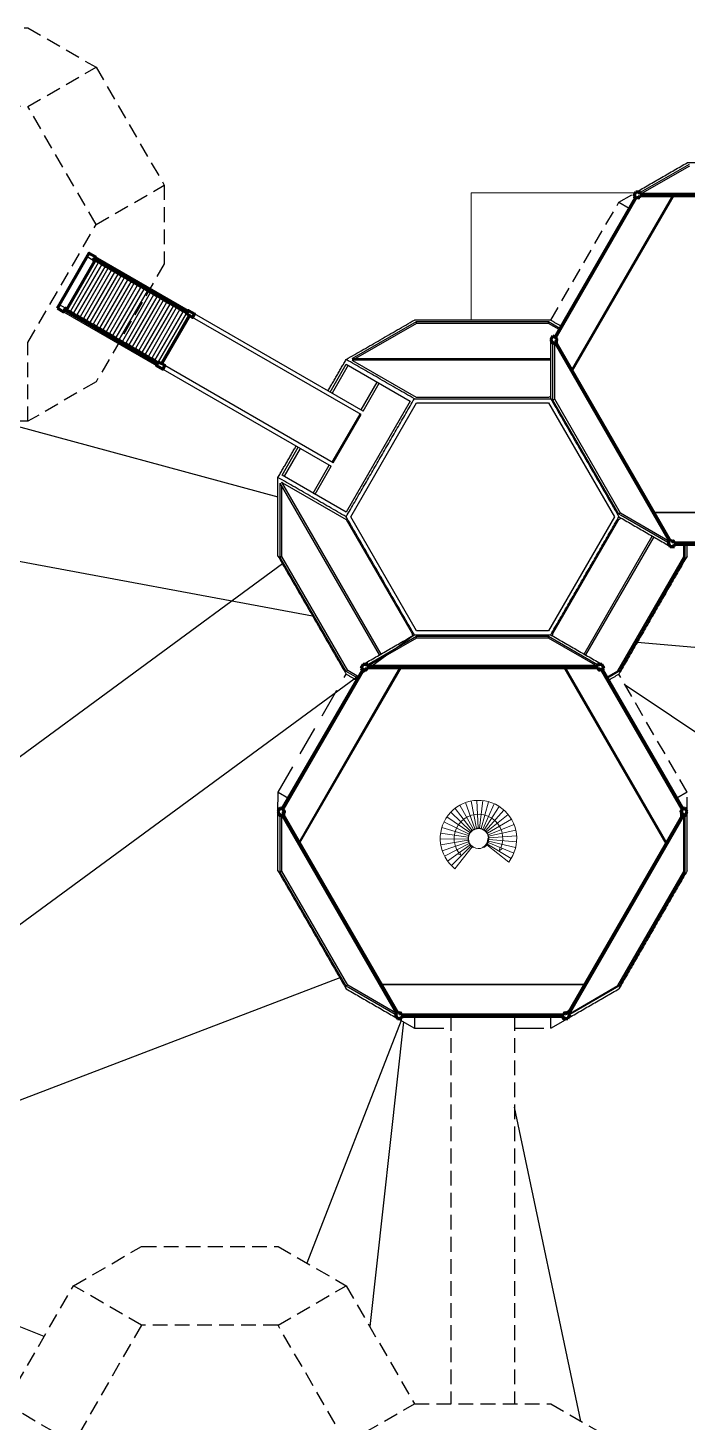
# Model space of a CAD drawing. Header units: millimetres. Extents: x 32551 to 59551, y -21458 to 15116.
# Drawn here: x 45650 to 46361, y 11439 to 12943 of the extents above; entities that cross this region are included whole.
import ezdxf

# ---------------------------------------------------------------- set-up
doc = ezdxf.new("R2010")
doc.units = ezdxf.units.MM
doc.linetypes.add('HIDDEN2', pattern=[4.7625, 3.175, -1.5875])
for name, color, linetype, lineweight, true_color in [('2ND', 120, 'Continuous', 35, 0x39ffb0), ('3RD', 141, 'Continuous', 25, 0x7debff), ('4TH DETAILS', 120, 'Continuous', 15, 0x39ffb0)]:
    doc.layers.add(name, color=color, linetype=linetype, lineweight=lineweight, true_color=true_color)
doc.layers.add('GLOW-EMERALD', color=120, linetype='Continuous', lineweight=70, true_color=0x39ffb0, transparency=0.8)

msp = doc.modelspace()

# ---------------------------------------------------------------- linework, layer by layer
at = {"layer": '2ND', "linetype": 'Continuous'}
for p, q in [((46218.926, 12608.326), (46306.462, 12759.942)), ((46305.691, 12765.288), (46303.247, 12761.056)), ((46310.578, 12765.288), (46305.691, 12765.288)), ((46309.476, 12759.561), (46309.935, 12761.947)), ((46310.119, 12762.902), (46310.578, 12765.288)), ((45720.916, 12692.159), (45721.97, 12693.985)), ((45721.97, 12693.985), (45822.372, 12636.018)), ((45822.447, 12636.147), (45722.045, 12694.115)), ((45689.861, 12638.372), (45790.264, 12580.405)), ((45790.339, 12580.535), (45689.936, 12638.502)), ((45824.481, 12632.366), (45794.481, 12580.405)), ((45794.706, 12580.275), (45824.706, 12632.236)), ((46216.354, 12610.553), (46213.91, 12606.32)), ((46213.91, 12606.32), (46216.354, 12602.088)), ((46216.354, 12602.088), (46218.191, 12603.679)), ((46220.763, 12606.735), (46218.926, 12608.326)), ((46218.926, 12604.315), (46220.763, 12605.906)), ((46342.437, 12388.479), (46340.141, 12387.683)), ((46340.141, 12387.683), (46342.585, 12383.451)), ((46342.585, 12383.451), (46347.472, 12383.451)), ((46345.652, 12389.592), (46343.356, 12388.797)), ((46521.9, 12386.792), (46346.829, 12386.792)), ((46347.013, 12385.837), (46521.717, 12385.837)), ((46011.752, 12256.171), (46009.308, 12251.939)), ((46016.639, 12256.171), (46011.752, 12256.171)), ((46016.18, 12253.785), (46016.639, 12256.171)), ((46269.1, 12256.171), (46264.212, 12256.171)), ((46264.212, 12256.171), (46264.672, 12253.785)), ((46271.543, 12251.939), (46269.1, 12256.171)), ((46011.605, 12251.143), (45924.253, 12099.845)), ((45924.987, 12099.209), (46012.523, 12250.825)), ((46015.537, 12250.444), (46015.996, 12252.83)), ((46015.996, 12252.83), (46264.855, 12252.83)), ((46264.672, 12253.785), (46016.18, 12253.785)), ((46264.855, 12252.83), (46265.315, 12250.444)), ((45922.415, 12101.436), (45919.972, 12097.204)), ((45919.972, 12097.204), (45922.415, 12092.971)), ((45922.415, 12092.971), (45924.253, 12094.562)), ((45924.253, 12094.562), (46048.498, 11879.362)), ((46049.417, 11879.68), (45924.987, 12095.198)), ((46356.599, 12094.562), (46232.353, 11879.362)), ((46354.266, 12097.204), (46354.027, 12096.789)), ((46354.027, 12096.789), (46356.599, 12094.562)), ((46360.88, 12097.204), (46358.436, 12101.436)), ((46358.436, 12092.971), (46360.88, 12097.204)), ((46048.498, 11879.362), (46046.202, 11878.566)), ((46051.713, 11880.475), (46049.417, 11879.68)), ((46046.202, 11878.566), (46048.646, 11874.334)), ((46048.646, 11874.334), (46053.533, 11874.334)), ((46227.961, 11877.675), (46052.89, 11877.675)), ((46053.074, 11876.72), (46227.778, 11876.72)), ((46232.206, 11874.334), (46234.65, 11878.566))]:
    msp.add_line(p, q, dxfattribs=at)
for points in [[(46305.543, 12760.26), (46218.191, 12608.962), (46216.354, 12610.553)], [(46303.247, 12761.056), (46305.543, 12760.26)], [(46306.462, 12759.942), (46308.758, 12759.146), (46308.997, 12759.561), (46309.476, 12759.561)], [(46309.935, 12761.947), (46558.794, 12761.947)], [(46558.61, 12762.902), (46310.119, 12762.902)], [(45682.183, 12640.198), (45684.366, 12643.979), (45716.549, 12699.722), (45723.099, 12695.941), (45722.045, 12694.115)], [(45689.936, 12638.502), (45690.916, 12640.198), (45692.688, 12639.174), (45722.688, 12691.136), (45720.916, 12692.159)], [(45682.183, 12640.198), (45688.732, 12636.417), (45689.861, 12638.372)], [(45824.481, 12632.366), (45821.318, 12634.192), (45823.502, 12637.973), (45830.051, 12634.192), (45827.868, 12630.411), (45824.706, 12632.236)], [(46218.191, 12603.679), (46342.437, 12388.479)], [(46343.356, 12388.797), (46218.926, 12604.315)], [(46220.763, 12605.906), (46220.524, 12606.32), (46220.763, 12606.735)], [(45790.264, 12580.405), (45789.135, 12578.449), (45795.685, 12574.668), (45797.868, 12578.449), (45794.706, 12580.275)], [(45794.481, 12580.405), (45791.318, 12582.23), (45790.339, 12580.535)], [(46346.829, 12386.792), (46346.37, 12389.178), (46345.891, 12389.178), (46345.652, 12389.592)], [(46347.472, 12383.451), (46347.013, 12385.837)], [(46009.308, 12251.939), (46011.605, 12251.143)], [(46012.523, 12250.825), (46014.819, 12250.03), (46015.059, 12250.444), (46015.537, 12250.444)], [(46265.315, 12250.444), (46265.793, 12250.444), (46266.032, 12250.03), (46268.329, 12250.825), (46355.864, 12099.209)], [(46356.599, 12099.845), (46269.247, 12251.143), (46271.543, 12251.939)], [(45924.253, 12099.845), (45922.415, 12101.436)], [(45924.987, 12095.198), (45926.824, 12096.789), (45926.585, 12097.204), (45926.824, 12097.618), (45924.987, 12099.209)], [(46233.272, 11879.044), (46357.334, 12093.926), (46358.436, 12092.971)], [(46355.864, 12099.209), (46354.027, 12097.618), (46354.266, 12097.204)], [(46358.436, 12101.436), (46356.599, 12099.845)], [(46052.89, 11877.675), (46052.431, 11880.061), (46051.953, 11880.061), (46051.713, 11880.475)], [(46232.353, 11879.362), (46229.138, 11880.475), (46228.899, 11880.061), (46228.421, 11880.061), (46227.961, 11877.675)], [(46053.533, 11874.334), (46053.074, 11876.72)], [(46227.778, 11876.72), (46227.319, 11874.334), (46232.206, 11874.334)], [(46234.65, 11878.566), (46233.272, 11879.044)]]:
    msp.add_lwpolyline(points, dxfattribs=at)
at = {"layer": '3RD', "linetype": 'HIDDEN2', "ltscale": 5}
for p, q in [((45723.925, 12730.476), (45650.44, 12857.755)), ((46360.88, 12118.255), (46349.698, 12111.799)), ((46106.092, 11876.72), (46106.092, 11458.707)), ((46174.824, 11876.72), (46174.824, 11458.707))]:
    msp.add_line(p, q, dxfattribs=at)
at = {"layer": '3RD', "linetype": 'Continuous', "ltscale": 10}
for p, q in [((46363.324, 12793.62), (46310.119, 12762.902)), ((46310.578, 12765.288), (46363.324, 12795.741)), ((46236.632, 12573.647), (46345.347, 12761.947)), ((46346.574, 12761.947), (46237.185, 12572.691)), ((46306.462, 12759.942), (46305.543, 12760.26)), ((46308.758, 12759.146), (46309.476, 12759.561)), ((46313.609, 12761.947), (46309.476, 12759.561)), ((45714.366, 12695.941), (45720.916, 12692.159)), ((45823.502, 12637.973), (45716.549, 12699.722)), ((45722.045, 12694.115), (45721.97, 12693.985)), ((45726.196, 12689.111), (45696.196, 12637.149)), ((45729.703, 12687.086), (45699.703, 12635.124)), ((45733.211, 12685.061), (45703.211, 12633.099)), ((45736.718, 12683.036), (45706.718, 12631.074)), ((45740.225, 12681.011), (45710.225, 12629.049)), ((45743.733, 12678.986), (45713.733, 12627.024)), ((45747.24, 12676.961), (45717.24, 12624.999)), ((45726.946, 12688.678), (45722.688, 12691.136)), ((45729.703, 12687.086), (45726.946, 12688.678)), ((45729.703, 12687.086), (45730.436, 12686.663)), ((45733.211, 12685.061), (45730.436, 12686.663)), ((45733.211, 12685.061), (45733.927, 12684.647)), ((45737.417, 12682.632), (45733.927, 12684.647)), ((45740.225, 12681.011), (45737.417, 12682.632)), ((45740.225, 12681.011), (45740.908, 12680.617)), ((45743.733, 12678.986), (45740.908, 12680.617)), ((45743.733, 12678.986), (45744.399, 12678.602)), ((45747.24, 12676.961), (45744.399, 12678.602)), ((45747.24, 12676.961), (45747.889, 12676.586)), ((45750.748, 12674.936), (45747.889, 12676.586)), ((45750.748, 12674.936), (45720.748, 12622.974)), ((45754.255, 12672.911), (45724.255, 12620.949)), ((45757.762, 12670.886), (45727.762, 12618.924)), ((45761.27, 12668.861), (45731.27, 12616.899)), ((45764.777, 12666.836), (45734.777, 12614.874)), ((45768.285, 12664.811), (45738.285, 12612.849)), ((45771.792, 12662.786), (45741.792, 12610.824)), ((45750.748, 12674.936), (45751.38, 12674.571)), ((45754.255, 12672.911), (45751.38, 12674.571)), ((45754.255, 12672.911), (45754.87, 12672.556)), ((45757.762, 12670.886), (45754.87, 12672.556)), ((45757.762, 12670.886), (45758.361, 12670.541)), ((45761.27, 12668.861), (45758.361, 12670.541)), ((45761.27, 12668.861), (45761.851, 12668.525)), ((45764.777, 12666.836), (45761.851, 12668.525)), ((45764.777, 12666.836), (45765.342, 12666.51)), ((45768.285, 12664.811), (45765.342, 12666.51)), ((45768.285, 12664.811), (45768.832, 12664.495)), ((45771.792, 12662.786), (45768.832, 12664.495)), ((45771.792, 12662.786), (45772.323, 12662.48)), ((45775.3, 12660.761), (45772.323, 12662.48)), ((45775.3, 12660.761), (45745.3, 12608.799)), ((45778.807, 12658.736), (45748.807, 12606.774)), ((45782.314, 12656.711), (45752.314, 12604.749)), ((45785.822, 12654.686), (45755.822, 12602.724)), ((45789.329, 12652.661), (45759.329, 12600.699)), ((45792.837, 12650.636), (45762.837, 12598.674)), ((45796.344, 12648.611), (45766.344, 12596.649)), ((45799.851, 12646.586), (45769.851, 12594.624)), ((45775.3, 12660.761), (45775.813, 12660.464)), ((45778.807, 12658.736), (45775.813, 12660.464)), ((45778.807, 12658.736), (45779.304, 12658.449)), ((45782.314, 12656.711), (45779.304, 12658.449)), ((45782.314, 12656.711), (45782.794, 12656.434)), ((45785.822, 12654.686), (45782.794, 12656.434)), ((45785.822, 12654.686), (45786.285, 12654.419)), ((45789.329, 12652.661), (45786.285, 12654.419)), ((45789.329, 12652.661), (45789.775, 12652.403)), ((45792.837, 12650.636), (45789.775, 12652.403)), ((45792.837, 12650.636), (45793.266, 12650.388)), ((45796.344, 12648.611), (45793.266, 12650.388)), ((45796.344, 12648.611), (45796.756, 12648.373)), ((45799.851, 12646.586), (45796.756, 12648.373)), ((45799.851, 12646.586), (45803.359, 12644.561)), ((45690.916, 12640.198), (45684.366, 12643.979)), ((45688.732, 12636.417), (45789.135, 12578.449)), ((45689.936, 12638.502), (45689.861, 12638.372)), ((45692.688, 12639.174), (45696.196, 12637.149)), ((45696.196, 12637.149), (45696.946, 12636.716)), ((45699.703, 12635.124), (45696.946, 12636.716)), ((45699.703, 12635.124), (45700.436, 12634.701)), ((45703.211, 12633.099), (45700.436, 12634.701)), ((45703.211, 12633.099), (45703.927, 12632.686)), ((45706.718, 12631.074), (45703.927, 12632.686)), ((45706.718, 12631.074), (45707.417, 12630.671)), ((45803.359, 12644.561), (45773.359, 12592.599)), ((45806.866, 12642.536), (45776.866, 12590.574)), ((45810.374, 12640.511), (45780.374, 12588.549)), ((45813.881, 12638.486), (45783.881, 12586.524)), ((45817.388, 12636.461), (45787.388, 12584.499)), ((45820.896, 12634.436), (45790.896, 12582.474)), ((45824.403, 12632.411), (45794.403, 12580.449)), ((45803.359, 12644.561), (45803.737, 12644.342)), ((45806.866, 12642.536), (45803.737, 12644.342)), ((45806.866, 12642.536), (45807.228, 12642.327)), ((45810.374, 12640.511), (45807.228, 12642.327)), ((45810.374, 12640.511), (45810.718, 12640.312)), ((45813.881, 12638.486), (45810.718, 12640.312)), ((45813.881, 12638.486), (45814.209, 12638.296)), ((45817.388, 12636.461), (45814.209, 12638.296)), ((45817.388, 12636.461), (45817.699, 12636.281)), ((45820.896, 12634.436), (45817.699, 12636.281)), ((45820.896, 12634.436), (45821.19, 12634.266)), ((45821.318, 12634.192), (45821.19, 12634.266)), ((45822.372, 12636.018), (45822.447, 12636.147)), ((45824.706, 12632.236), (45824.481, 12632.366)), ((46011.731, 12529.299), (45830.051, 12634.192)), ((45710.908, 12628.655), (45707.417, 12630.671)), ((45713.733, 12627.024), (45710.908, 12628.655)), ((45713.733, 12627.024), (45714.399, 12626.64)), ((45717.24, 12624.999), (45714.399, 12626.64)), ((45717.24, 12624.999), (45717.889, 12624.625)), ((45720.748, 12622.974), (45717.889, 12624.625)), ((45720.748, 12622.974), (45721.38, 12622.61)), ((45724.255, 12620.949), (45721.38, 12622.61)), ((45724.255, 12620.949), (45724.87, 12620.594)), ((45728.361, 12618.579), (45724.87, 12620.594)), ((45731.27, 12616.899), (45728.361, 12618.579)), ((45731.27, 12616.899), (45731.851, 12616.564)), ((45734.777, 12614.874), (45731.851, 12616.564)), ((46009.548, 12525.517), (45827.868, 12630.411)), ((45999.973, 12585.96), (46069.385, 12626.035)), ((46069.385, 12623.914), (46003.647, 12585.96)), ((46069.385, 12623.914), (46069.385, 12626.035)), ((46069.385, 12626.035), (46211.467, 12626.035)), ((46211.467, 12623.914), (46069.385, 12623.914)), ((46211.467, 12623.914), (46211.467, 12626.035)), ((46211.467, 12626.035), (46223.903, 12618.855)), ((46222.985, 12617.264), (46211.467, 12623.914)), ((45734.777, 12614.874), (45735.342, 12614.549)), ((45738.285, 12612.849), (45735.342, 12614.549)), ((45738.285, 12612.849), (45738.832, 12612.533)), ((45741.792, 12610.824), (45738.832, 12612.533)), ((45741.792, 12610.824), (45742.323, 12610.518)), ((45745.3, 12608.799), (45742.323, 12610.518)), ((45745.3, 12608.799), (45748.807, 12606.774)), ((45748.807, 12606.774), (45749.304, 12606.488)), ((45752.314, 12604.749), (45749.304, 12606.488)), ((45752.314, 12604.749), (45755.822, 12602.724)), ((45755.822, 12602.724), (45756.285, 12602.457)), ((45759.329, 12600.699), (45756.285, 12602.457)), ((46216.354, 12541.182), (46216.354, 12602.088)), ((46218.191, 12608.962), (46218.926, 12608.326)), ((46218.926, 12604.315), (46218.191, 12603.679)), ((46218.191, 12542.243), (46218.191, 12603.679)), ((46220.763, 12606.735), (46220.763, 12601.133)), ((45759.329, 12600.699), (45759.775, 12600.442)), ((45762.837, 12598.674), (45759.775, 12600.442)), ((45762.837, 12598.674), (45763.266, 12598.426)), ((45766.344, 12596.649), (45763.266, 12598.426)), ((45766.344, 12596.649), (45766.756, 12596.411)), ((45770.247, 12594.396), (45766.756, 12596.411)), ((45773.359, 12592.599), (45770.247, 12594.396)), ((45773.359, 12592.599), (45773.737, 12592.381)), ((45776.866, 12590.574), (45773.737, 12592.381)), ((45776.866, 12590.574), (45777.228, 12590.365)), ((45780.374, 12588.549), (45777.228, 12590.365)), ((45780.374, 12588.549), (45780.718, 12588.35)), ((45783.881, 12586.524), (45780.718, 12588.35)), ((45783.881, 12586.524), (45784.209, 12586.335)), ((45787.388, 12584.499), (45784.209, 12586.335)), ((45999.973, 12585.96), (46213.91, 12585.96)), ((45787.388, 12584.499), (45787.699, 12584.32)), ((45790.896, 12582.474), (45787.699, 12584.32)), ((45790.264, 12580.405), (45790.339, 12580.535)), ((45790.896, 12582.474), (45791.19, 12582.304)), ((45791.318, 12582.23), (45791.19, 12582.304)), ((45794.481, 12580.405), (45794.706, 12580.275)), ((45795.685, 12574.668), (45977.365, 12469.775)), ((45979.548, 12473.556), (45797.868, 12578.449)), ((45976.08, 12549.882), (45993.456, 12579.978)), ((45995.608, 12578.736), (45978.232, 12548.64)), ((45993.456, 12579.978), (46062.575, 12540.072)), ((46000.787, 12583.609), (45999.863, 12584.143)), ((46213.91, 12584.143), (45999.863, 12584.143)), ((46069.385, 12544.004), (46000.787, 12583.609)), ((46009.548, 12530.559), (46026.924, 12560.655)), ((46011.731, 12529.299), (46029.107, 12559.395)), ((46211.467, 12544.004), (46069.385, 12544.004)), ((46213.91, 12545.415), (46211.467, 12544.004)), ((46218.191, 12542.243), (46216.354, 12541.182)), ((46287.395, 12418.136), (46216.354, 12541.182)), ((46289.232, 12419.196), (46218.191, 12542.243)), ((45978.494, 12474.164), (46008.494, 12526.126)), ((46062.575, 12540.072), (45993.456, 12420.356)), ((45998.344, 12415.314), (46069.385, 12538.36)), ((46069.385, 12538.36), (46211.467, 12538.36)), ((46211.467, 12538.36), (46282.507, 12415.314)), ((45979.548, 12473.556), (46009.548, 12525.517)), ((45924.338, 12460.261), (45941.714, 12490.358)), ((45943.866, 12489.115), (45926.49, 12459.019)), ((45957.806, 12440.939), (45975.182, 12471.035)), ((45959.989, 12439.678), (45977.365, 12469.775)), ((45922.415, 12371.477), (45922.415, 12451.627)), ((46029.384, 12266.351), (45922.415, 12451.627)), ((45923.857, 12452.676), (45924.859, 12452.097)), ((45923.857, 12452.676), (46030.919, 12267.238)), ((45993.456, 12420.356), (45924.338, 12460.261)), ((45924.859, 12452.097), (45993.456, 12412.492)), ((45924.253, 12372.537), (45924.253, 12448.445)), ((45957.806, 12440.939), (45959.989, 12439.678)), ((45993.456, 12412.492), (46062.054, 12293.678)), ((46069.385, 12292.268), (45998.344, 12415.314)), ((46282.507, 12415.314), (46211.467, 12292.268)), ((46216.354, 12289.446), (46284.952, 12408.26)), ((46284.952, 12408.26), (46287.395, 12412.492)), ((46289.232, 12419.196), (46287.395, 12418.136)), ((46289.839, 12416.725), (46287.395, 12418.136)), ((46287.395, 12412.492), (46289.839, 12413.903)), ((46342.437, 12388.479), (46289.232, 12419.196)), ((46340.141, 12387.683), (46289.839, 12416.725)), ((46325.107, 12420.405), (46576.447, 12420.405)), ((46574.817, 12419.465), (46325.65, 12419.465)), ((46249.899, 12267.257), (46323.384, 12394.536)), ((46324.952, 12393.631), (46251.467, 12266.351)), ((46341.519, 12391.979), (46345.652, 12389.592)), ((46346.37, 12389.178), (46345.652, 12389.592)), ((46357.334, 12372.113), (46357.334, 12385.837)), ((46358.436, 12385.837), (46358.436, 12371.477)), ((45924.253, 12372.537), (45922.415, 12371.477)), ((45993.456, 12248.43), (45922.415, 12371.477)), ((45995.294, 12249.491), (45924.253, 12372.537)), ((46286.293, 12249.067), (46357.334, 12372.113)), ((46358.436, 12371.477), (46289.839, 12252.663)), ((46357.334, 12372.113), (46358.436, 12371.477)), ((46016.639, 12256.171), (46069.385, 12286.624)), ((46062.054, 12293.678), (46064.497, 12289.446)), ((46064.497, 12289.446), (46064.497, 12286.624)), ((46211.467, 12292.268), (46069.385, 12292.268)), ((46069.385, 12284.503), (46069.385, 12286.624)), ((46069.385, 12286.624), (46211.467, 12286.624)), ((46211.467, 12286.624), (46264.212, 12256.171)), ((46211.467, 12284.503), (46211.467, 12286.624)), ((46216.354, 12286.624), (46216.354, 12289.446)), ((46069.385, 12284.503), (46016.18, 12253.785)), ((46211.467, 12284.503), (46069.385, 12284.503)), ((46264.672, 12253.785), (46211.467, 12284.503)), ((45942.693, 12064.53), (46051.408, 12252.83)), ((46052.635, 12252.83), (45943.246, 12063.574)), ((45995.294, 12249.491), (45993.456, 12248.43)), ((45995.9, 12247.019), (45993.456, 12248.43)), ((46006.811, 12242.841), (45995.294, 12249.491)), ((46005.893, 12241.25), (45995.9, 12247.019)), ((46012.523, 12250.825), (46011.605, 12251.143)), ((46014.819, 12250.03), (46015.537, 12250.444)), ((46019.67, 12252.83), (46015.537, 12250.444)), ((46338.166, 12062.635), (46228.357, 12252.83)), ((46229.443, 12252.83), (46338.709, 12063.576)), ((46265.315, 12250.444), (46261.181, 12252.83)), ((46265.315, 12250.444), (46266.032, 12250.03)), ((46269.247, 12251.143), (46268.329, 12250.825)), ((46274.408, 12242.205), (46286.293, 12249.067)), ((46287.395, 12248.43), (46274.959, 12241.25)), ((46286.293, 12249.067), (46287.395, 12248.43)), ((46289.839, 12252.663), (46287.395, 12248.43)), ((45922.415, 12032.066), (45922.415, 12092.971)), ((45924.253, 12099.845), (45924.987, 12099.209)), ((45924.253, 12033.126), (45924.253, 12094.562)), ((45926.824, 12097.618), (45926.824, 12092.016)), ((46354.027, 12090.107), (46354.027, 12097.618)), ((46355.864, 12099.209), (46356.599, 12099.845)), ((46357.334, 12032.702), (46357.334, 12093.926)), ((46358.436, 12092.971), (46358.436, 12032.066)), ((45924.253, 12033.126), (45922.415, 12032.066)), ((45993.456, 11909.019), (45922.415, 12032.066)), ((45995.294, 11910.08), (45924.253, 12033.126)), ((46286.293, 11909.655), (46357.334, 12032.702)), ((46358.436, 12032.066), (46289.839, 11913.252)), ((46357.334, 12032.702), (46358.436, 12032.066)), ((45995.294, 11910.08), (45993.456, 11909.019)), ((46048.498, 11879.362), (45995.294, 11910.08)), ((46031.168, 11911.288), (46250.786, 11911.288)), ((46250.243, 11910.348), (46031.711, 11910.348)), ((46233.272, 11879.044), (46286.293, 11909.655)), ((46286.293, 11909.655), (46287.395, 11909.019)), ((46289.839, 11913.252), (46287.395, 11909.019)), ((45995.9, 11907.608), (45993.456, 11909.019)), ((46046.202, 11878.566), (45995.9, 11907.608)), ((46287.395, 11909.019), (46234.65, 11878.566)), ((46047.58, 11882.862), (46051.713, 11880.475)), ((46052.431, 11880.061), (46051.713, 11880.475)), ((46229.138, 11880.475), (46228.421, 11880.061)), ((46229.138, 11880.475), (46234.925, 11883.816)), ((46232.353, 11879.362), (46233.272, 11879.044))]:
    msp.add_line(p, q, dxfattribs=at)
at = {"layer": '3RD', "ltscale": 10}
for p, q in [((44553.302, 12569.66), (45957.201, 12308.441)), ((45920.004, 12436.508), (45617.656, 12518.344)), ((45924.696, 12364.742), (45102.851, 11760.785)), ((46066.973, 12288.016), (45180.464, 11636.54)), ((46575.408, 12255.91), (46307.143, 12279.738)), ((46294.031, 12234.153), (47473.146, 11441.131)), ((45986.708, 11917.924), (45229.317, 11628.413)), ((46052.65, 11872.022), (45951.21, 11610.396)), ((46246.502, 11439.909), (46174.824, 11778.52)), ((45667.857, 11531.094), (45108.791, 11757.356))]:
    msp.add_line(p, q, dxfattribs=at)
at = {"layer": '3RD', "linetype": 'HIDDEN2', "ltscale": 10}
for p, q in [((46066.973, 11876.72), (46066.973, 11863.752)), ((46213.943, 11863.752), (46213.943, 11876.72)), ((46213.943, 11863.752), (46232.206, 11874.334)), ((46174.824, 11863.752), (46213.943, 11863.752))]:
    msp.add_line(p, q, dxfattribs=at)
at = {"layer": '3RD', "linetype": 'HIDDEN2', "ltscale": 5}
for points in [[(45460.513, 12920.965), (45503.471, 12942.608), (45650.44, 12942.608), (45723.925, 12900.182), (45797.41, 12772.902), (45797.41, 12688.05), (45723.925, 12560.77), (45650.44, 12518.344), (45503.471, 12518.344), (45429.986, 12560.77), (45356.502, 12688.05), (45356.502, 12736.074)], [(45484.979, 12878.589), (45507.869, 12865.374), (45650.44, 12857.755), (45723.925, 12900.182)], [(45650.44, 12518.344), (45650.44, 12603.197), (45723.925, 12730.476), (45797.41, 12772.902)], [(46213.943, 12627.428), (46287.395, 12754.651), (46305.626, 12765.177)], [(46360.88, 12097.204), (46360.88, 12118.255), (46287.395, 12245.534)], [(45920.004, 11204.149), (45773.034, 11204.149), (45699.55, 11246.575), (45626.065, 11373.854), (45626.065, 11458.707), (45699.55, 11585.986), (45773.034, 11628.413), (45920.004, 11628.413), (45993.488, 11585.986), (46066.973, 11458.707)], [(45920.004, 11543.56), (45773.034, 11543.56), (45699.55, 11585.986)], [(45993.488, 11416.281), (45920.004, 11543.56), (45993.488, 11585.986)], [(45773.034, 11543.56), (45699.55, 11416.281), (45626.065, 11458.707)]]:
    msp.add_lwpolyline(points, dxfattribs=at)
at = {"layer": '3RD', "linetype": 'HIDDEN2', "ltscale": 10}
for points in [[(46287.395, 12754.651), (46298.578, 12748.195)], [(45919.972, 12097.204), (45920.004, 12118.311), (45993.456, 12245.608)], [(45920.004, 12118.311), (45931.186, 12111.855)], [(46048.646, 11874.334), (46066.973, 11863.752), (46106.092, 11863.752)]]:
    msp.add_lwpolyline(points, dxfattribs=at)
at = {"layer": '3RD', "ltscale": 10}
msp.add_lwpolyline([(46055.342, 11870.467), (46018.852, 11542.055)], dxfattribs=at)
at = {"layer": '3RD', "linetype": 'HIDDEN2', "ltscale": 5}
msp.add_lwpolyline([(46066.941, 11458.652), (46213.91, 11458.652), (46287.395, 11416.225), (46360.88, 11288.946), (46360.88, 11204.093), (46287.395, 11076.814), (46213.91, 11034.388), (46066.941, 11034.388), (45993.456, 11076.814), (45919.972, 11204.093), (45919.972, 11288.946), (45993.456, 11416.225)], close=True, dxfattribs=at)
at = {"layer": '3RD', "linetype": 'Continuous', "ltscale": 10}
for points in [[(46305.691, 12765.288), (46360.88, 12797.152)], [(46507.849, 12797.152), (46360.88, 12797.152)], [(45993.456, 12585.02), (46066.941, 12627.446)], [(46213.91, 12627.446), (46066.941, 12627.446)], [(46213.91, 12627.446), (46225.125, 12620.971)], [(46213.91, 12542.593), (46213.91, 12606.32)], [(45973.897, 12551.142), (45993.456, 12585.02)], [(46066.941, 12542.593), (45993.456, 12585.02)], [(45993.456, 12415.314), (46066.941, 12542.593)], [(46066.941, 12542.593), (46213.91, 12542.593)], [(46213.91, 12542.593), (46287.395, 12415.314)], [(45919.972, 12457.74), (45939.531, 12491.618)], [(45919.972, 12372.888), (45919.972, 12457.74)], [(45993.456, 12415.314), (45919.972, 12457.74)], [(46066.941, 12288.035), (45993.456, 12415.314)], [(46213.91, 12288.035), (46287.395, 12415.314)], [(46287.395, 12415.314), (46342.585, 12383.451)], [(46360.88, 12372.888), (46360.88, 12385.837)], [(45919.972, 12372.888), (45993.456, 12245.608)], [(46360.88, 12372.888), (46287.395, 12245.608)], [(46011.752, 12256.171), (46066.941, 12288.035)], [(46066.941, 12288.035), (46213.91, 12288.035)], [(46213.91, 12288.035), (46269.1, 12256.171)], [(45993.456, 12245.608), (46004.671, 12239.134)], [(46276.181, 12239.134), (46287.395, 12245.608)], [(45919.972, 12033.476), (45919.972, 12097.204)], [(46360.88, 12033.476), (46360.88, 12097.204)], [(45919.972, 12033.476), (45993.456, 11906.197)], [(46360.88, 12033.476), (46287.395, 11906.197)], [(45993.456, 11906.197), (46048.646, 11874.334)], [(46232.206, 11874.334), (46287.395, 11906.197)]]:
    msp.add_open_spline(points, degree=1, dxfattribs=at)
at = {"layer": '4TH DETAILS', "linetype": 'Continuous'}
for p, q in [((46132.174, 12078.823), (46121.891, 12107.005)), ((46133.844, 12079.29), (46128.014, 12108.718)), ((46134.328, 12109.469), (46135.566, 12079.494)), ((46140.682, 12109.241), (46137.299, 12079.432)), ((46139.002, 12079.105), (46146.925, 12108.039)), ((46140.634, 12078.519), (46152.91, 12105.893)), ((46126.77, 12074.641), (46102.074, 12091.675)), ((46106.076, 12096.615), (46127.861, 12075.989)), ((46110.79, 12100.881), (46129.147, 12077.152)), ((46116.104, 12104.372), (46130.596, 12078.104)), ((46142.157, 12077.69), (46158.493, 12102.852)), ((46143.534, 12076.636), (46163.543, 12098.989)), ((46144.733, 12075.384), (46167.939, 12094.396)), ((46125.267, 12071.527), (46096.565, 12080.256)), ((46125.898, 12073.142), (46098.878, 12086.178)), ((46171.578, 12089.181), (46145.725, 12073.962)), ((46146.487, 12072.404), (46174.371, 12083.47)), ((46147.001, 12070.748), (46176.254, 12077.397)), ((46094.784, 12067.703), (46124.781, 12068.104)), ((46124.892, 12069.834), (46095.189, 12074.048)), ((46124.938, 12066.377), (46095.359, 12061.371)), ((46096.899, 12055.203), (46125.358, 12064.695)), ((46126.032, 12063.097), (46099.37, 12049.345)), ((46126.943, 12061.622), (46102.711, 12043.935)), ((46106.844, 12039.104), (46128.07, 12060.304)), ((46168.626, 12042.974), (46144.92, 12061.359)), ((46171.164, 12046.639), (46145.128, 12062.527)), ((46145.555, 12062.266), (46145.134, 12061.644)), ((46146.42, 12063.939), (46174.126, 12052.433)), ((46146.96, 12065.587), (46176.104, 12058.475)), ((46177.131, 12064.75), (46147.24, 12067.298)), ((46147.253, 12069.032), (46177.182, 12071.107))]:
    msp.add_line(p, q, dxfattribs=at)
at = {"layer": '4TH DETAILS'}
for p, q in [((46146.297, 12068.219), (46146.78, 12068.216)), ((46130.696, 12058.921), (46130.446, 12058.488)), ((46140.419, 12058.991), (46140.633, 12058.539)), ((46141.659, 12058.513), (46141.409, 12058.946))]:
    msp.add_line(p, q, dxfattribs=at)
for points in [[(46304.565, 12764.564), (46128.192, 12764.564), (46128.192, 12627.446)], [(46168.655, 12042.986), (46144.951, 12061.374)], [(46129.115, 12059.381), (46110.721, 12035.671)], [(46116.94, 12050.236), (46113.548, 12051.845)], [(46116.94, 12050.236), (46116.091, 12053.701)], [(46158.871, 12055.318), (46158.966, 12058.729)], [(46158.871, 12055.318), (46161.785, 12057.558)]]:
    msp.add_lwpolyline(points, dxfattribs=at)
for centre, radius, start, end in [((46136.03, 12068.254), 41.25, 322.203589, 232.16137), ((46136.03, 12068.254), 26.25, 337.446698, 216.124545), ((46136.03, 12068.254), 11.25, 300.019763, 240.23704), ((46136.03, 12068.254), 10.75, 295.351264, 240.24848), ((46136.017, 12068.282), 10.281, 295.355045, 359.651323), ((46136.03, 12068.295), 10.786, 240.35702, 295.257619)]:
    msp.add_arc(centre, radius, start, end, dxfattribs=at)
at = {"layer": 'GLOW-EMERALD', "linetype": 'Continuous'}
for p, q in [((46218.926, 12608.326), (46306.462, 12759.942)), ((46305.691, 12765.288), (46303.247, 12761.056)), ((46310.578, 12765.288), (46305.691, 12765.288)), ((46309.476, 12759.561), (46309.935, 12761.947)), ((46310.119, 12762.902), (46310.578, 12765.288)), ((45720.916, 12692.159), (45721.97, 12693.985)), ((45721.97, 12693.985), (45822.372, 12636.018)), ((45822.447, 12636.147), (45722.045, 12694.115)), ((45689.861, 12638.372), (45790.264, 12580.405)), ((45790.339, 12580.535), (45689.936, 12638.502)), ((45824.481, 12632.366), (45794.481, 12580.405)), ((45794.706, 12580.275), (45824.706, 12632.236)), ((46216.354, 12610.553), (46213.91, 12606.32)), ((46213.91, 12606.32), (46216.354, 12602.088)), ((46216.354, 12602.088), (46218.191, 12603.679)), ((46220.763, 12606.735), (46218.926, 12608.326)), ((46218.926, 12604.315), (46220.763, 12605.906)), ((46342.437, 12388.479), (46340.141, 12387.683)), ((46340.141, 12387.683), (46342.585, 12383.451)), ((46342.585, 12383.451), (46347.472, 12383.451)), ((46345.652, 12389.592), (46343.356, 12388.797)), ((46521.9, 12386.792), (46346.829, 12386.792)), ((46347.013, 12385.837), (46521.717, 12385.837)), ((46011.752, 12256.171), (46009.308, 12251.939)), ((46016.639, 12256.171), (46011.752, 12256.171)), ((46016.18, 12253.785), (46016.639, 12256.171)), ((46269.1, 12256.171), (46264.212, 12256.171)), ((46264.212, 12256.171), (46264.672, 12253.785)), ((46271.543, 12251.939), (46269.1, 12256.171)), ((46011.605, 12251.143), (45924.253, 12099.845)), ((45924.987, 12099.209), (46012.523, 12250.825)), ((46015.537, 12250.444), (46015.996, 12252.83)), ((46015.996, 12252.83), (46264.855, 12252.83)), ((46264.672, 12253.785), (46016.18, 12253.785)), ((46264.855, 12252.83), (46265.315, 12250.444)), ((45922.415, 12101.436), (45919.972, 12097.204)), ((45919.972, 12097.204), (45922.415, 12092.971)), ((45922.415, 12092.971), (45924.253, 12094.562)), ((45924.253, 12094.562), (46048.498, 11879.362)), ((46049.417, 11879.68), (45924.987, 12095.198)), ((46356.599, 12094.562), (46232.353, 11879.362)), ((46354.266, 12097.204), (46354.027, 12096.789)), ((46354.027, 12096.789), (46356.599, 12094.562)), ((46360.88, 12097.204), (46358.436, 12101.436)), ((46358.436, 12092.971), (46360.88, 12097.204)), ((46048.498, 11879.362), (46046.202, 11878.566)), ((46051.713, 11880.475), (46049.417, 11879.68)), ((46046.202, 11878.566), (46048.646, 11874.334)), ((46048.646, 11874.334), (46053.533, 11874.334)), ((46227.961, 11877.675), (46052.89, 11877.675)), ((46053.074, 11876.72), (46227.778, 11876.72)), ((46232.206, 11874.334), (46234.65, 11878.566))]:
    msp.add_line(p, q, dxfattribs=at)
for points in [[(46305.543, 12760.26), (46218.191, 12608.962), (46216.354, 12610.553)], [(46303.247, 12761.056), (46305.543, 12760.26)], [(46306.462, 12759.942), (46308.758, 12759.146), (46308.997, 12759.561), (46309.476, 12759.561)], [(46309.935, 12761.947), (46558.794, 12761.947)], [(46558.61, 12762.902), (46310.119, 12762.902)], [(45682.183, 12640.198), (45684.366, 12643.979), (45716.549, 12699.722), (45723.099, 12695.941), (45722.045, 12694.115)], [(45689.936, 12638.502), (45690.916, 12640.198), (45692.688, 12639.174), (45722.688, 12691.136), (45720.916, 12692.159)], [(45682.183, 12640.198), (45688.732, 12636.417), (45689.861, 12638.372)], [(45824.481, 12632.366), (45821.318, 12634.192), (45823.502, 12637.973), (45830.051, 12634.192), (45827.868, 12630.411), (45824.706, 12632.236)], [(46218.191, 12603.679), (46342.437, 12388.479)], [(46343.356, 12388.797), (46218.926, 12604.315)], [(46220.763, 12605.906), (46220.524, 12606.32), (46220.763, 12606.735)], [(45790.264, 12580.405), (45789.135, 12578.449), (45795.685, 12574.668), (45797.868, 12578.449), (45794.706, 12580.275)], [(45794.481, 12580.405), (45791.318, 12582.23), (45790.339, 12580.535)], [(46346.829, 12386.792), (46346.37, 12389.178), (46345.891, 12389.178), (46345.652, 12389.592)], [(46347.472, 12383.451), (46347.013, 12385.837)], [(46009.308, 12251.939), (46011.605, 12251.143)], [(46012.523, 12250.825), (46014.819, 12250.03), (46015.059, 12250.444), (46015.537, 12250.444)], [(46265.315, 12250.444), (46265.793, 12250.444), (46266.032, 12250.03), (46268.329, 12250.825), (46355.864, 12099.209)], [(46356.599, 12099.845), (46269.247, 12251.143), (46271.543, 12251.939)], [(45924.253, 12099.845), (45922.415, 12101.436)], [(45924.987, 12095.198), (45926.824, 12096.789), (45926.585, 12097.204), (45926.824, 12097.618), (45924.987, 12099.209)], [(46233.272, 11879.044), (46357.334, 12093.926), (46358.436, 12092.971)], [(46355.864, 12099.209), (46354.027, 12097.618), (46354.266, 12097.204)], [(46358.436, 12101.436), (46356.599, 12099.845)], [(46052.89, 11877.675), (46052.431, 11880.061), (46051.953, 11880.061), (46051.713, 11880.475)], [(46232.353, 11879.362), (46229.138, 11880.475), (46228.899, 11880.061), (46228.421, 11880.061), (46227.961, 11877.675)], [(46053.533, 11874.334), (46053.074, 11876.72)], [(46227.778, 11876.72), (46227.319, 11874.334), (46232.206, 11874.334)], [(46234.65, 11878.566), (46233.272, 11879.044)]]:
    msp.add_lwpolyline(points, dxfattribs=at)

doc.saveas('drawing.dxf')
